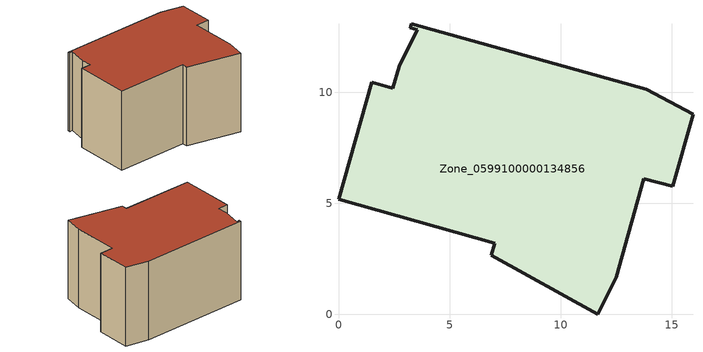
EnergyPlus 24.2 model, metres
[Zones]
Zone_0599100000134856
 floor ground (C_G): 2.73,11.15 3.53,12.81 3.22,12.89 3.27,13.08 13.85,10.14 15.95,9 15.04,5.76 13.74,6.1 12.49,1.67 11.66,0 6.87,2.66 7.02,3.21 0,5.17 1.49,10.44 2.45,10.18 z0
 wall outside (C_F): 6.87,2.66 11.66,0 12.49,1.67 13.74,6.1 15.04,5.76 15.95,9 13.85,10.14 3.27,13.08 3.22,12.89 3.53,12.81 2.73,11.15 2.45,10.18 1.49,10.44 0,5.17 7.02,3.21 6.87,2.66 z0:8.16
 roof outside (C_R): 2.73,11.15 2.45,10.18 1.49,10.44 0,5.17 7.02,3.21 6.87,2.66 11.66,0 12.49,1.67 13.74,6.1 15.04,5.76 15.95,9 13.85,10.14 3.27,13.08 3.22,12.89 3.53,12.81 z8.16
[BUILDING]
Pand.0599100000134856: North Axis=0; Terrain=City; Loads Convergence Tolerance Value=0.04; Temperature Convergence Tolerance Value=0.4; Solar Distribution=FullExterior; Maximum Number of Warmup Days=25; Minimum Number of Warmup Days=1
[Site:Location]
Rotterdam.The.Hague.AP_ZH_NLD Design_Conditions: Latitude=51.96; Longitude=4.45; Time Zone=1; Elevation=-4.5
[SITE:GROUNDTEMPERATURE:BUILDINGSURFACE]
18, 18, 18, 18, 18, 18, 18, 18, 18, 18, 18, 18
[MATERIAL] Thermal Absorptance=0.9; Solar Absorptance=0.7; Visible Absorptance=0.7
Name | Roughness | Thickness | Conductivity | Density | Specific Heat
G.D.1992-2005 | MediumSmooth | 0.15 | 0.06 | 540 | 1210
F.D.1992-2005 | Rough | 0.3 | 0.12 | 1920 | 840
R.D.1992-2005 | MediumRough | 0.2 | 0.08 | 1500 | 1000
[CONSTRUCTION]
C_G: G.D.1992-2005
C_F: F.D.1992-2005
C_R: R.D.1992-2005
[ZONE]
Zone_0599100000134856: Type=1; Multiplier=1; Ceiling Height=Autocalculate; Volume=Autocalculate; Floor Area=autocalculate; Part of Total Floor Area=Yes
[ZONEINFILTRATION:DESIGNFLOWRATE]
Infil_Zone_0599100000134856: Zone or ZoneList or Space or SpaceList=Zone_0599100000134856; Schedule=AlwaysOn; Design Flow Rate Calculation Method=Flow/Area; Flow Rate per Floor Area=0.0021; Constant Term Coefficient=1; Temperature Term Coefficient=0; Velocity Term Coefficient=0; Velocity Squared Term Coefficient=0
[HVACTEMPLATE:ZONE:IDEALLOADSAIRSYSTEM]
Zone_0599100000134856: Maximum Heating Supply Air Temperature=50; Minimum Cooling Supply Air Temperature=13; Maximum Heating Supply Air Humidity Ratio=0.0156; Minimum Cooling Supply Air Humidity Ratio=0.0077; Heating Limit=NoLimit; Cooling Limit=NoLimit; Dehumidification Control Type=ConstantSensibleHeatRatio; Cooling Sensible Heat Ratio=0.7; Dehumidification Setpoint=60; Humidification Control Type=None; Humidification Setpoint=30; Outdoor Air Method=None; Outdoor Air Flow Rate per Person=0.00944; Outdoor Air Flow Rate per Zone Floor Area=0; Outdoor Air Flow Rate per Zone=0; Demand Controlled Ventilation Type=None; Outdoor Air Economizer Type=NoEconomizer; Heat Recovery Type=None; Sensible Heat Recovery Effectiveness=0.7; Latent Heat Recovery Effectiveness=0.65
[ZONECONTROL:THERMOSTAT]
ThermostatControl_Zone_0599100000134856: Zone or ZoneList=Zone_0599100000134856; Control Type Schedule=DualSetpointControlType; Control 1=Thermostat_Zone_0599100000134856; Temperature Difference Between Cutout And Setpoint=0
[THERMOSTATSETPOINT:DUALSETPOINT]
Thermostat_Zone_0599100000134856: Heating Setpoint Temperature Schedule=HeatingSetpoint_Zone_0599100000134856; Cooling Setpoint Temperature Schedule=CoolingSetpoint_Zone_0599100000134856
[SCHEDULE:COMPACT]
HeatingSetpoint_Zone_0599100000134856: Through: 12/31, For: AllDays, Until: 24:00, 21
CoolingSetpoint_Zone_0599100000134856: Through: 12/31, For: AllDays, Until: 24:00, 24
DualSetpointControlType: Through: 12/31, For: AllDays, Until: 24:00, 4
AlwaysOn: Through: 12/31, For: AllDays, Until: 24:00, 1
